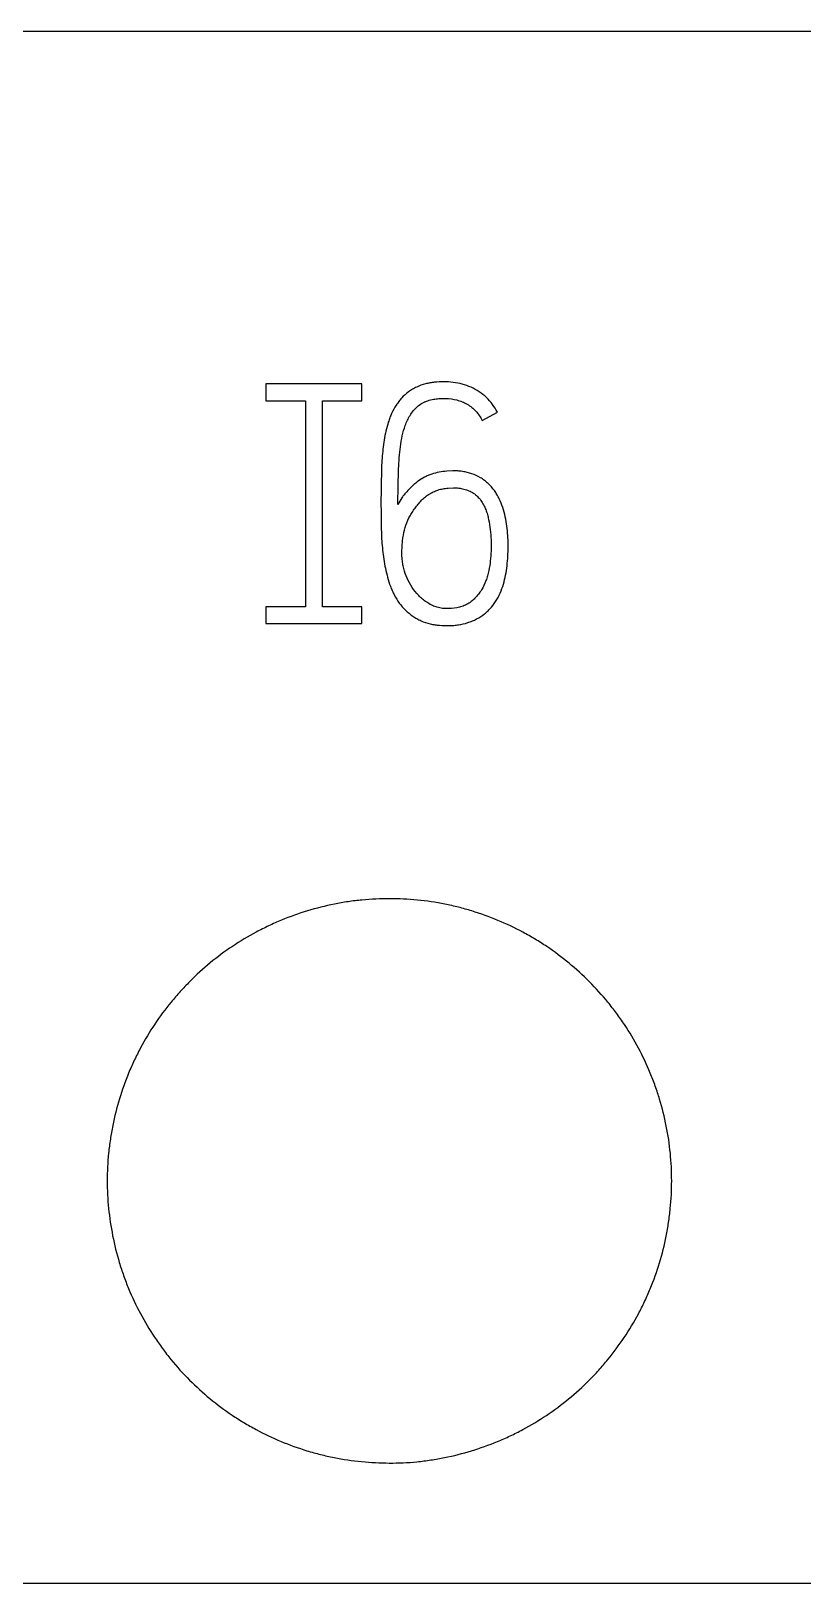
# Model space of a CAD drawing. Extents: x 0 to 420, y 0 to 297.
# Drawn here: x 133.57 to 139.04, y 223.79 to 234.79 of the extents above; entities that cross this region are included whole.
import ezdxf

# ---------------------------------------------------------------- set-up
doc = ezdxf.new("R2010")
doc.units = 0
doc.header["$LTSCALE"] = 23.1
doc.layers.add('10000_FRONT', color=7, linetype='CONTINUOUS')
doc.layers.add('10500_FRONT_LABELING', color=7, linetype='CONTINUOUS')

msp = doc.modelspace()

# ---------------------------------------------------------------- linework, layer by layer
at = {"layer": '10000_FRONT', "color": 7, "linetype": 'CONTINUOUS'}
for p, q in [((90.196, 234.789), (161.696, 234.789)), ((90.196, 223.789), (161.696, 223.789))]:
    msp.add_line(p, q, dxfattribs=at)
for points, knots in [([(138.106, 226.639), (138.106, 226.705), (138.103, 226.771), (138.09, 226.9), (138.081, 226.964), (138.055, 227.092), (138.04, 227.155), (138.011, 227.249), (138.001, 227.28), (137.979, 227.342), (137.967, 227.373), (137.93, 227.463), (137.874, 227.581), (137.808, 227.693), (137.753, 227.774), (137.735, 227.801), (137.696, 227.854), (137.675, 227.88), (137.613, 227.956), (137.569, 228.005), (137.431, 228.143), (137.33, 228.226), (137.208, 228.309), (137.194, 228.318), (137.166, 228.336), (137.152, 228.344), (137.109, 228.37), (137.081, 228.386), (136.994, 228.433), (136.935, 228.461), (136.814, 228.511), (136.753, 228.533), (136.659, 228.562), (136.627, 228.571), (136.563, 228.587), (136.531, 228.594), (136.434, 228.614), (136.304, 228.633), (136.173, 228.639), (136.043, 228.64), (135.977, 228.636), (135.878, 228.627), (135.846, 228.623), (135.78, 228.613), (135.618, 228.585), (135.462, 228.537), (135.31, 228.475), (135.28, 228.461), (135.235, 228.44), (135.221, 228.433), (135.191, 228.418), (135.118, 228.38), (135.048, 228.338), (134.885, 228.229), (134.784, 228.146), (134.668, 228.029), (134.645, 228.005), (134.601, 227.957), (134.58, 227.932), (134.517, 227.856), (134.479, 227.804), (134.406, 227.696), (134.373, 227.64), (134.327, 227.553), (134.312, 227.524), (134.284, 227.464), (134.27, 227.434), (134.233, 227.343), (134.189, 227.221), (134.158, 227.095), (134.138, 226.999), (134.133, 226.967), (134.123, 226.902), (134.119, 226.869), (134.109, 226.771), (134.106, 226.705), (134.106, 226.639)], [0, 0, 0, 0, 0.03125, 0.03125, 0.0625, 0.0625, 0.09375, 0.09375, 0.109375, 0.109375, 0.125, 0.125, 0.15625, 0.1875, 0.1875, 0.203125, 0.203125, 0.21875, 0.21875, 0.25, 0.25, 0.3125, 0.3125, 0.320312, 0.320312, 0.328125, 0.328125, 0.34375, 0.34375, 0.375, 0.375, 0.40625, 0.40625, 0.421875, 0.421875, 0.4375, 0.4375, 0.46875, 0.5, 0.5, 0.53125, 0.53125, 0.546875, 0.546875, 0.5625, 0.625, 0.625, 0.640625, 0.640625, 0.648438, 0.648438, 0.65625, 0.6875, 0.6875, 0.75, 0.75, 0.765625, 0.765625, 0.78125, 0.78125, 0.8125, 0.8125, 0.84375, 0.84375, 0.859375, 0.859375, 0.875, 0.875, 0.90625, 0.9375, 0.9375, 0.953125, 0.953125, 0.96875, 0.96875, 1, 1, 1, 1]), ([(134.106, 226.639), (134.106, 226.574), (134.109, 226.508), (134.122, 226.379), (134.132, 226.315), (134.157, 226.187), (134.173, 226.124), (134.201, 226.03), (134.211, 225.999), (134.233, 225.937), (134.245, 225.906), (134.282, 225.816), (134.338, 225.698), (134.405, 225.586), (134.459, 225.505), (134.478, 225.478), (134.517, 225.425), (134.537, 225.399), (134.599, 225.322), (134.643, 225.274), (134.782, 225.135), (134.882, 225.052), (135.005, 224.97), (135.019, 224.961), (135.046, 224.943), (135.061, 224.934), (135.103, 224.909), (135.132, 224.893), (135.218, 224.846), (135.277, 224.818), (135.398, 224.768), (135.459, 224.746), (135.553, 224.717), (135.585, 224.708), (135.649, 224.692), (135.681, 224.685), (135.778, 224.665), (135.908, 224.646), (136.039, 224.64), (136.17, 224.639), (136.235, 224.642), (136.334, 224.652), (136.367, 224.656), (136.432, 224.666), (136.464, 224.672), (136.561, 224.691), (136.624, 224.707), (136.749, 224.745), (136.811, 224.767), (136.902, 224.804), (136.932, 224.818), (136.977, 224.839), (136.991, 224.846), (137.021, 224.861), (137.094, 224.899), (137.164, 224.941), (137.327, 225.05), (137.428, 225.133), (137.545, 225.25), (137.567, 225.273), (137.611, 225.322), (137.633, 225.347), (137.695, 225.423), (137.733, 225.475), (137.806, 225.583), (137.839, 225.639), (137.886, 225.726), (137.9, 225.755), (137.929, 225.815), (137.942, 225.845), (137.979, 225.936), (138.023, 226.058), (138.055, 226.184), (138.074, 226.28), (138.079, 226.312), (138.089, 226.377), (138.093, 226.41), (138.103, 226.508), (138.106, 226.574), (138.106, 226.639)], [0, 0, 0, 0, 0.03125, 0.03125, 0.0625, 0.0625, 0.09375, 0.09375, 0.109375, 0.109375, 0.125, 0.125, 0.15625, 0.1875, 0.1875, 0.203125, 0.203125, 0.21875, 0.21875, 0.25, 0.25, 0.3125, 0.3125, 0.320312, 0.320312, 0.328125, 0.328125, 0.34375, 0.34375, 0.375, 0.375, 0.40625, 0.40625, 0.421875, 0.421875, 0.4375, 0.4375, 0.46875, 0.5, 0.5, 0.53125, 0.53125, 0.546875, 0.546875, 0.5625, 0.5625, 0.59375, 0.59375, 0.625, 0.625, 0.640625, 0.640625, 0.648438, 0.648438, 0.65625, 0.6875, 0.6875, 0.75, 0.75, 0.765625, 0.765625, 0.78125, 0.78125, 0.8125, 0.8125, 0.84375, 0.84375, 0.859375, 0.859375, 0.875, 0.875, 0.90625, 0.9375, 0.9375, 0.953125, 0.953125, 0.96875, 0.96875, 1, 1, 1, 1])]:
    msp.add_open_spline(points, degree=3, knots=knots, dxfattribs=at)
at = {"layer": '10500_FRONT_LABELING', "color": 7, "linetype": 'CONTINUOUS'}
for p, q in [((135.231, 232.289), (135.231, 232.169)), ((135.911, 232.289), (135.231, 232.289)), ((135.911, 232.169), (135.911, 232.289)), ((135.231, 232.169), (135.511, 232.169)), ((135.511, 232.169), (135.511, 230.709)), ((135.631, 230.709), (135.631, 232.169)), ((135.631, 232.169), (135.911, 232.169)), ((136.763, 232.03), (136.871, 232.087)), ((136.555, 231.672), (136.513, 231.669)), ((136.522, 231.549), (136.56, 231.551)), ((135.231, 230.709), (135.231, 230.589)), ((135.511, 230.709), (135.231, 230.709)), ((135.911, 230.709), (135.631, 230.709)), ((135.911, 230.589), (135.911, 230.709)), ((135.231, 230.589), (135.911, 230.589))]:
    msp.add_line(p, q, dxfattribs=at)
for points, knots in [([(136.871, 232.087), (136.861, 232.106), (136.85, 232.125), (136.824, 232.16), (136.809, 232.176), (136.777, 232.207), (136.76, 232.22), (136.723, 232.245), (136.704, 232.255), (136.644, 232.283), (136.601, 232.294), (136.535, 232.302), (136.513, 232.304), (136.469, 232.304), (136.448, 232.302), (136.415, 232.299), (136.404, 232.297), (136.382, 232.293), (136.372, 232.291), (136.339, 232.283), (136.319, 232.275), (136.289, 232.261), (136.279, 232.256), (136.26, 232.245), (136.251, 232.238), (136.224, 232.219), (136.208, 232.205), (136.185, 232.181), (136.178, 232.172), (136.165, 232.155), (136.159, 232.146), (136.141, 232.118), (136.13, 232.099), (136.117, 232.069), (136.113, 232.059), (136.105, 232.038), (136.101, 232.028), (136.092, 231.996), (136.086, 231.975), (136.076, 231.933), (136.072, 231.912), (136.065, 231.869), (136.062, 231.848), (136.058, 231.805), (136.056, 231.783), (136.052, 231.74), (136.051, 231.718), (136.049, 231.674), (136.049, 231.653), (136.048, 231.609), (136.047, 231.587), (136.046, 231.522), (136.046, 231.479), (136.046, 231.392), (136.047, 231.348), (136.048, 231.262), (136.049, 231.218), (136.053, 231.153), (136.055, 231.132), (136.06, 231.089), (136.063, 231.067), (136.069, 231.024), (136.073, 231.003), (136.082, 230.96), (136.087, 230.939), (136.099, 230.896), (136.105, 230.875), (136.117, 230.844), (136.121, 230.833), (136.13, 230.813), (136.135, 230.802), (136.151, 230.773), (136.163, 230.754), (136.182, 230.726), (136.189, 230.717), (136.204, 230.7), (136.212, 230.692), (136.236, 230.669), (136.253, 230.655), (136.281, 230.636), (136.291, 230.63), (136.31, 230.619), (136.32, 230.614), (136.351, 230.6), (136.372, 230.593), (136.406, 230.585), (136.417, 230.583), (136.439, 230.58), (136.473, 230.576), (136.506, 230.575), (136.54, 230.576), (136.551, 230.576), (136.574, 230.578), (136.585, 230.579), (136.618, 230.584), (136.64, 230.589), (136.672, 230.6), (136.683, 230.604), (136.704, 230.612), (136.714, 230.617), (136.744, 230.633), (136.763, 230.645), (136.789, 230.666), (136.797, 230.673), (136.813, 230.689), (136.821, 230.697), (136.843, 230.723), (136.856, 230.741), (136.879, 230.78), (136.889, 230.801), (136.914, 230.863), (136.925, 230.906), (136.936, 230.972), (136.939, 230.994), (136.943, 231.039), (136.945, 231.061), (136.947, 231.105), (136.947, 231.127), (136.947, 231.171), (136.946, 231.193), (136.942, 231.259), (136.936, 231.303), (136.922, 231.369), (136.916, 231.391), (136.902, 231.433), (136.894, 231.454), (136.879, 231.484), (136.873, 231.494), (136.862, 231.514), (136.856, 231.523), (136.836, 231.55), (136.821, 231.567), (136.797, 231.59), (136.788, 231.598), (136.77, 231.611), (136.76, 231.618), (136.731, 231.635), (136.711, 231.644), (136.679, 231.655), (136.668, 231.658), (136.646, 231.663), (136.635, 231.666), (136.612, 231.669), (136.601, 231.671), (136.578, 231.672), (136.567, 231.672), (136.555, 231.672)], [0, 0, 0, 0, 0.015625, 0.015625, 0.03125, 0.03125, 0.046875, 0.046875, 0.0625, 0.0625, 0.09375, 0.09375, 0.109375, 0.109375, 0.125, 0.125, 0.132812, 0.132812, 0.140625, 0.140625, 0.15625, 0.15625, 0.164062, 0.164062, 0.171875, 0.171875, 0.1875, 0.1875, 0.195312, 0.195312, 0.203125, 0.203125, 0.21875, 0.21875, 0.226562, 0.226562, 0.234375, 0.234375, 0.25, 0.25, 0.265625, 0.265625, 0.28125, 0.28125, 0.296875, 0.296875, 0.3125, 0.3125, 0.328125, 0.328125, 0.34375, 0.34375, 0.375, 0.375, 0.40625, 0.40625, 0.4375, 0.4375, 0.453125, 0.453125, 0.46875, 0.46875, 0.484375, 0.484375, 0.5, 0.5, 0.515625, 0.515625, 0.523438, 0.523438, 0.53125, 0.53125, 0.546875, 0.546875, 0.554688, 0.554688, 0.5625, 0.5625, 0.578125, 0.578125, 0.585938, 0.585938, 0.59375, 0.59375, 0.609375, 0.609375, 0.617188, 0.617188, 0.625, 0.640625, 0.640625, 0.648438, 0.648438, 0.65625, 0.65625, 0.671875, 0.671875, 0.679688, 0.679688, 0.6875, 0.6875, 0.703125, 0.703125, 0.710938, 0.710938, 0.71875, 0.71875, 0.734375, 0.734375, 0.75, 0.75, 0.78125, 0.78125, 0.796875, 0.796875, 0.8125, 0.8125, 0.828125, 0.828125, 0.84375, 0.84375, 0.875, 0.875, 0.890625, 0.890625, 0.90625, 0.90625, 0.914062, 0.914062, 0.921875, 0.921875, 0.9375, 0.9375, 0.945312, 0.945312, 0.953125, 0.953125, 0.96875, 0.96875, 0.976562, 0.976562, 0.984375, 0.984375, 0.992188, 0.992188, 1, 1, 1, 1]), ([(136.166, 231.434), (136.166, 231.486), (136.167, 231.538), (136.169, 231.616), (136.17, 231.642), (136.171, 231.694), (136.173, 231.72), (136.176, 231.772), (136.178, 231.797), (136.184, 231.849), (136.188, 231.875), (136.198, 231.926), (136.204, 231.951), (136.216, 231.988), (136.22, 232), (136.23, 232.025), (136.236, 232.036), (136.248, 232.06), (136.255, 232.071), (136.27, 232.092), (136.279, 232.102), (136.297, 232.121), (136.307, 232.13), (136.328, 232.146), (136.339, 232.152), (136.357, 232.161), (136.363, 232.164), (136.376, 232.168), (136.382, 232.17), (136.401, 232.176), (136.414, 232.179), (136.44, 232.183), (136.453, 232.184), (136.479, 232.186), (136.493, 232.186), (136.532, 232.185), (136.558, 232.181), (136.597, 232.171), (136.609, 232.167), (136.633, 232.157), (136.645, 232.151), (136.668, 232.138), (136.679, 232.13), (136.7, 232.114), (136.709, 232.105), (136.727, 232.086), (136.735, 232.075), (136.75, 232.053), (136.757, 232.042), (136.763, 232.03)], [0, 0, 0, 0, 0.125, 0.125, 0.1875, 0.1875, 0.25, 0.25, 0.3125, 0.3125, 0.375, 0.375, 0.4375, 0.4375, 0.46875, 0.46875, 0.5, 0.5, 0.53125, 0.53125, 0.5625, 0.5625, 0.59375, 0.59375, 0.625, 0.625, 0.640625, 0.640625, 0.65625, 0.65625, 0.6875, 0.6875, 0.71875, 0.71875, 0.75, 0.75, 0.8125, 0.8125, 0.84375, 0.84375, 0.875, 0.875, 0.90625, 0.90625, 0.9375, 0.9375, 0.96875, 0.96875, 1, 1, 1, 1]), ([(136.513, 231.669), (136.494, 231.668), (136.476, 231.666), (136.44, 231.659), (136.423, 231.654), (136.397, 231.645), (136.388, 231.642), (136.371, 231.635), (136.363, 231.631), (136.339, 231.618), (136.323, 231.609), (136.301, 231.593), (136.294, 231.587), (136.28, 231.575), (136.273, 231.569), (136.253, 231.55), (136.24, 231.537), (136.222, 231.517), (136.216, 231.51), (136.204, 231.496), (136.199, 231.489), (136.183, 231.466), (136.174, 231.45), (136.166, 231.434)], [0, 0, 0, 0, 0.125, 0.125, 0.25, 0.25, 0.3125, 0.3125, 0.375, 0.375, 0.5, 0.5, 0.5625, 0.5625, 0.625, 0.625, 0.75, 0.75, 0.8125, 0.8125, 0.875, 0.875, 1, 1, 1, 1]), ([(136.56, 231.551), (136.573, 231.552), (136.585, 231.552), (136.609, 231.549), (136.621, 231.546), (136.645, 231.54), (136.657, 231.536), (136.68, 231.527), (136.691, 231.521), (136.706, 231.511), (136.711, 231.507), (136.721, 231.499), (136.725, 231.495), (136.738, 231.482), (136.746, 231.473), (136.757, 231.458), (136.76, 231.452), (136.767, 231.442), (136.77, 231.437), (136.778, 231.42), (136.784, 231.409), (136.793, 231.387), (136.797, 231.375), (136.803, 231.351), (136.806, 231.34), (136.814, 231.304), (136.818, 231.28), (136.823, 231.231), (136.825, 231.207), (136.826, 231.171), (136.827, 231.158), (136.827, 231.134), (136.826, 231.122), (136.826, 231.097), (136.825, 231.085), (136.823, 231.061), (136.822, 231.049), (136.818, 231.013), (136.815, 230.988), (136.807, 230.953), (136.804, 230.941), (136.798, 230.917), (136.794, 230.906), (136.781, 230.871), (136.771, 230.849), (136.751, 230.817), (136.744, 230.807), (136.729, 230.788), (136.721, 230.778), (136.703, 230.761), (136.694, 230.753), (136.675, 230.738), (136.664, 230.731), (136.642, 230.719), (136.631, 230.714), (136.608, 230.707), (136.595, 230.704), (136.559, 230.697), (136.534, 230.695), (136.503, 230.696), (136.497, 230.696), (136.485, 230.697), (136.478, 230.698), (136.46, 230.701), (136.448, 230.704), (136.424, 230.711), (136.413, 230.716), (136.391, 230.727), (136.38, 230.734), (136.36, 230.748), (136.35, 230.755), (136.331, 230.771), (136.322, 230.779), (136.296, 230.806), (136.28, 230.825), (136.253, 230.866), (136.241, 230.888), (136.221, 230.933), (136.214, 230.956), (136.205, 230.992), (136.202, 231.004), (136.198, 231.028), (136.197, 231.04), (136.194, 231.077), (136.194, 231.101), (136.196, 231.138), (136.197, 231.15), (136.199, 231.174), (136.2, 231.186), (136.205, 231.223), (136.21, 231.247), (136.224, 231.293), (136.233, 231.316), (136.249, 231.349), (136.255, 231.36), (136.268, 231.38), (136.275, 231.39), (136.289, 231.41), (136.296, 231.42), (136.312, 231.439), (136.319, 231.448), (136.336, 231.466), (136.345, 231.475), (136.364, 231.49), (136.373, 231.498), (136.389, 231.508), (136.394, 231.511), (136.405, 231.517), (136.41, 231.52), (136.427, 231.528), (136.438, 231.532), (136.462, 231.54), (136.473, 231.543), (136.498, 231.547), (136.51, 231.548), (136.522, 231.549)], [0, 0, 0, 0, 0.015625, 0.015625, 0.03125, 0.03125, 0.046875, 0.046875, 0.0625, 0.0625, 0.070312, 0.070312, 0.078125, 0.078125, 0.09375, 0.09375, 0.101562, 0.101562, 0.109375, 0.109375, 0.125, 0.125, 0.140625, 0.140625, 0.15625, 0.15625, 0.1875, 0.1875, 0.21875, 0.21875, 0.234375, 0.234375, 0.25, 0.25, 0.265625, 0.265625, 0.28125, 0.28125, 0.3125, 0.3125, 0.328125, 0.328125, 0.34375, 0.34375, 0.375, 0.375, 0.390625, 0.390625, 0.40625, 0.40625, 0.421875, 0.421875, 0.4375, 0.4375, 0.453125, 0.453125, 0.46875, 0.46875, 0.5, 0.5, 0.507812, 0.507812, 0.515625, 0.515625, 0.53125, 0.53125, 0.546875, 0.546875, 0.5625, 0.5625, 0.578125, 0.578125, 0.59375, 0.59375, 0.625, 0.625, 0.65625, 0.65625, 0.6875, 0.6875, 0.703125, 0.703125, 0.71875, 0.71875, 0.75, 0.75, 0.765625, 0.765625, 0.78125, 0.78125, 0.8125, 0.8125, 0.84375, 0.84375, 0.859375, 0.859375, 0.875, 0.875, 0.890625, 0.890625, 0.90625, 0.90625, 0.921875, 0.921875, 0.9375, 0.9375, 0.945312, 0.945312, 0.953125, 0.953125, 0.96875, 0.96875, 0.984375, 0.984375, 1, 1, 1, 1])]:
    msp.add_open_spline(points, degree=3, knots=knots, dxfattribs=at)

doc.saveas('drawing.dxf')
